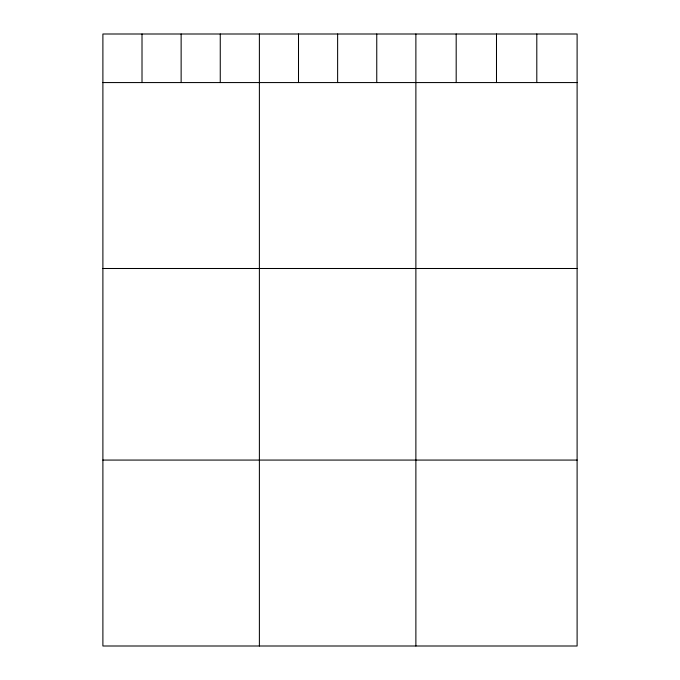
<?xml version="1.0" encoding="UTF-8"?>
<svg xmlns="http://www.w3.org/2000/svg" width="680" height="680" viewBox="0 0 680 680"><rect width="100%" height="100%" fill="white"/><g stroke="black" fill="none" stroke-linecap="round" stroke-linejoin="round"><path stroke-width="1.02" d="M577.108 82.569L577.108 646L102.892 646L102.892 34L577.108 34L577.108 82.569L102.892 82.569M102.892 268.498L577.108 268.498M102.892 460.071L577.108 460.071M536.8 34L536.8 82.569M496.493 34L496.493 82.569M456.187 34L456.187 82.569M415.879 34L415.879 646M376.754 34L376.754 82.569M337.628 34L337.628 82.569M298.503 34L298.503 82.569M259.386 34L259.386 646M220.26 34L220.26 82.569M181.135 34L181.135 82.569M142.01 34L142.01 82.569"/></g></svg>
